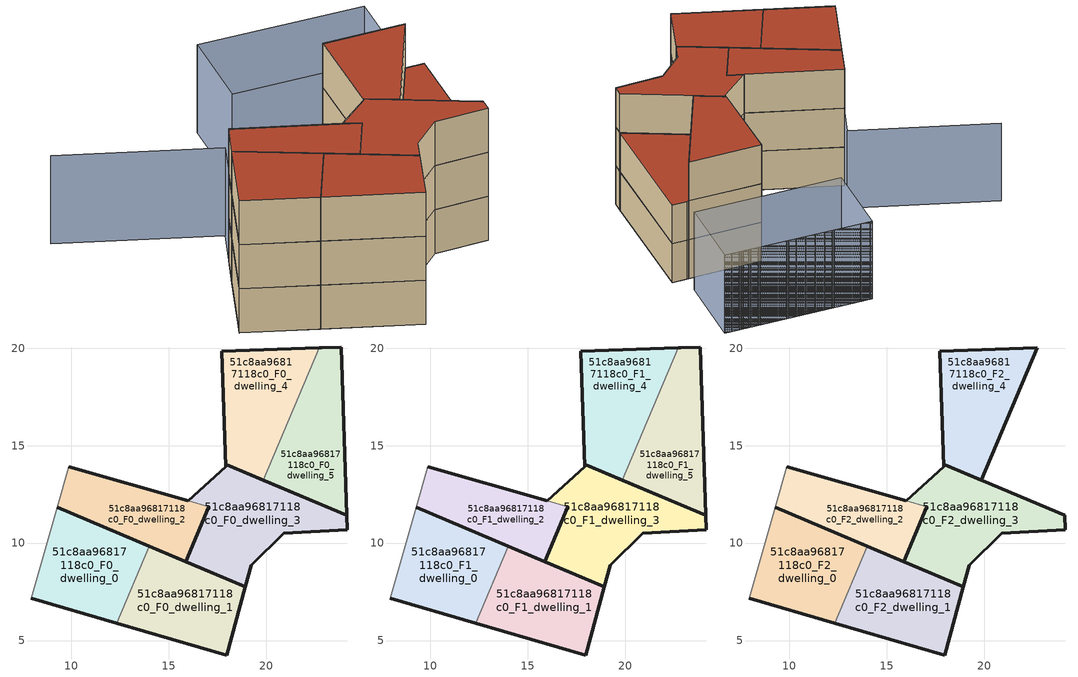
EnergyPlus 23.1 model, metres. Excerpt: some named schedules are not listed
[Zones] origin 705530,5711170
51c8aa96817118c0_F0_dwelling_0
 floor ground (EU_floor_Construction): 12.34,5.89 14.01,9.84 9.29,11.84 7.96,7.16 z0
 wall outside (EU_wall_Construction): 12.34,5.89 7.96,7.16 / 9.29,11.84 14.01,9.84 z0:3
 wall to 51c8aa96817118c0_F0_dwelling_1 (EU_wall_Construction): 14.01,9.84 12.34,5.89 z0:3
 wall adiabatic (EU_wall_Construction): 7.96,7.16 9.29,11.84 z0:3
51c8aa96817118c0_F0_dwelling_1
 floor ground (EU_floor_Construction): 17.99,4.26 18.94,7.75 14.01,9.84 12.34,5.89 z0
 wall outside (EU_wall_Construction): 14.01,9.84 18.94,7.75 17.99,4.26 12.34,5.89 z0:3
51c8aa96817118c0_F0_dwelling_2
 floor ground (EU_floor_Construction): 15.88,9.05 17.07,11.86 17.07,11.87 16,12.17 9.88,13.93 9.29,11.84 z0
 wall outside (EU_wall_Construction): 17.07,11.87 17.07,11.86 15.88,9.05 9.29,11.84 / 9.88,13.93 16,12.17 z0:3
 wall to 51c8aa96817118c0_F0_dwelling_3 (EU_wall_Construction): 16,12.17 17.07,11.87 z0:3
 wall adiabatic (EU_wall_Construction): 9.29,11.84 9.88,13.93 z0:3
51c8aa96817118c0_F0_dwelling_3
 floor ground (EU_floor_Construction): 24.16,10.69 24.13,11.42 17.98,14.02 17.94,13.92 16,12.17 17.07,11.87 15.88,9.05 18.94,7.75 19.24,8.85 20.9,10.51 z0
 wall outside (EU_wall_Construction): 16,12.17 17.94,13.92 / 17.98,14.02 24.13,11.42 24.16,10.69 20.9,10.51 19.24,8.85 18.94,7.75 15.88,9.05 17.07,11.87 z0:3
 wall to 51c8aa96817118c0_F0_dwelling_4 (EU_wall_Construction): 17.94,13.92 17.98,14.02 z0:3
51c8aa96817118c0_F0_dwelling_4
 floor ground (EU_floor_Construction): 19.84,13.23 22.72,20.02 17.73,19.85 17.94,13.92 17.98,14.02 z0
 wall outside (EU_wall_Construction): 19.84,13.23 17.98,14.02 / 17.94,13.92 17.73,19.85 22.72,20.02 z0:3
 wall to 51c8aa96817118c0_F0_dwelling_5 (EU_wall_Construction): 22.72,20.02 19.84,13.23 z0:3
51c8aa96817118c0_F0_dwelling_5
 floor ground (EU_floor_Construction): 24.13,11.42 23.87,20.06 22.87,20.02 22.72,20.02 19.84,13.23 z0
 wall outside (EU_wall_Construction): 22.72,20.02 22.87,20.02 23.87,20.06 24.13,11.42 19.84,13.23 z0:3
51c8aa96817118c0_F1_dwelling_0
 floor to 51c8aa96817118c0_F0_dwelling_0 (EU_floor_Construction): 12.34,5.89 14.01,9.84 9.29,11.84 7.96,7.16 z3
 wall outside (EU_wall_Construction): 12.34,5.89 7.96,7.16 / 9.29,11.84 14.01,9.84 z3:6
 wall to 51c8aa96817118c0_F1_dwelling_1 (EU_wall_Construction): 14.01,9.84 12.34,5.89 z3:6
 wall adiabatic (EU_wall_Construction): 7.96,7.16 9.29,11.84 z3:6
51c8aa96817118c0_F1_dwelling_1
 floor to 51c8aa96817118c0_F0_dwelling_1 (EU_floor_Construction): 17.99,4.26 18.94,7.75 14.01,9.84 12.34,5.89 z3
 wall outside (EU_wall_Construction): 14.01,9.84 18.94,7.75 17.99,4.26 12.34,5.89 z3:6
51c8aa96817118c0_F1_dwelling_2
 floor to 51c8aa96817118c0_F0_dwelling_2 (EU_floor_Construction): 15.88,9.05 17.07,11.86 17.07,11.87 16,12.17 9.88,13.93 9.29,11.84 z3
 wall outside (EU_wall_Construction): 17.07,11.87 17.07,11.86 15.88,9.05 9.29,11.84 / 9.88,13.93 16,12.17 z3:6
 wall to 51c8aa96817118c0_F1_dwelling_3 (EU_wall_Construction): 16,12.17 17.07,11.87 z3:6
 wall adiabatic (EU_wall_Construction): 9.29,11.84 9.88,13.93 z3:6
51c8aa96817118c0_F1_dwelling_3
 floor to 51c8aa96817118c0_F0_dwelling_3 (EU_floor_Construction): 24.16,10.69 24.13,11.42 17.98,14.02 17.94,13.92 16,12.17 17.07,11.87 15.88,9.05 18.94,7.75 19.24,8.85 20.9,10.51 z3
 wall outside (EU_wall_Construction): 16,12.17 17.94,13.92 / 17.98,14.02 24.13,11.42 24.16,10.69 20.9,10.51 19.24,8.85 18.94,7.75 15.88,9.05 17.07,11.87 z3:6
 wall to 51c8aa96817118c0_F1_dwelling_4 (EU_wall_Construction): 17.94,13.92 17.98,14.02 z3:6
51c8aa96817118c0_F1_dwelling_4
 floor to 51c8aa96817118c0_F0_dwelling_4 (EU_floor_Construction): 19.84,13.23 22.72,20.02 17.73,19.85 17.94,13.92 17.98,14.02 z3
 wall outside (EU_wall_Construction): 19.84,13.23 17.98,14.02 / 17.94,13.92 17.73,19.85 22.72,20.02 z3:6
 wall to 51c8aa96817118c0_F1_dwelling_5 (EU_wall_Construction): 22.72,20.02 19.84,13.23 z3:6
51c8aa96817118c0_F1_dwelling_5
 floor to 51c8aa96817118c0_F0_dwelling_5 (EU_floor_Construction): 24.13,11.42 23.87,20.06 22.87,20.02 22.72,20.02 19.84,13.23 z3
 wall outside (EU_wall_Construction): 22.72,20.02 22.87,20.02 23.87,20.06 24.13,11.42 19.84,13.23 z3:6
 roof outside (EU_roof_Construction): 23.87,20.06 24.13,11.42 19.84,13.23 22.72,20.02 22.87,20.02 z6
51c8aa96817118c0_F2_dwelling_0
 floor to 51c8aa96817118c0_F1_dwelling_0 (EU_floor_Construction): 12.34,5.89 14.01,9.84 9.29,11.84 7.96,7.16 z6
 wall outside (EU_wall_Construction): 12.34,5.89 7.96,7.16 / 9.29,11.84 14.01,9.84 z6:9
 wall to 51c8aa96817118c0_F2_dwelling_1 (EU_wall_Construction): 14.01,9.84 12.34,5.89 z6:9
 wall adiabatic (EU_wall_Construction): 7.96,7.16 9.29,11.84 z6:9
 roof outside (EU_roof_Construction): 14.01,9.84 12.34,5.89 7.96,7.16 9.29,11.84 z9
51c8aa96817118c0_F2_dwelling_1
 floor to 51c8aa96817118c0_F1_dwelling_1 (EU_floor_Construction): 17.99,4.26 18.94,7.75 14.01,9.84 12.34,5.89 z6
 wall outside (EU_wall_Construction): 14.01,9.84 18.94,7.75 17.99,4.26 12.34,5.89 z6:9
 roof outside (EU_roof_Construction): 18.94,7.75 17.99,4.26 12.34,5.89 14.01,9.84 z9
51c8aa96817118c0_F2_dwelling_2
 floor to 51c8aa96817118c0_F1_dwelling_2 (EU_floor_Construction): 15.88,9.05 17.07,11.86 17.07,11.87 16,12.17 9.88,13.93 9.29,11.84 z6
 wall outside (EU_wall_Construction): 17.07,11.87 17.07,11.86 15.88,9.05 9.29,11.84 / 9.88,13.93 16,12.17 z6:9
 wall to 51c8aa96817118c0_F2_dwelling_3 (EU_wall_Construction): 16,12.17 17.07,11.87 z6:9
 wall adiabatic (EU_wall_Construction): 9.29,11.84 9.88,13.93 z6:9
 roof outside (EU_roof_Construction): 17.07,11.87 17.07,11.86 15.88,9.05 9.29,11.84 9.88,13.93 16,12.17 z9
51c8aa96817118c0_F2_dwelling_3
 floor to 51c8aa96817118c0_F1_dwelling_3 (EU_floor_Construction): 24.16,10.69 24.13,11.42 17.98,14.02 17.94,13.92 16,12.17 17.07,11.87 15.88,9.05 18.94,7.75 19.24,8.85 20.9,10.51 z6
 wall outside (EU_wall_Construction): 16,12.17 17.94,13.92 / 17.98,14.02 24.13,11.42 24.16,10.69 20.9,10.51 19.24,8.85 18.94,7.75 15.88,9.05 17.07,11.87 z6:9
 wall to 51c8aa96817118c0_F2_dwelling_4 (EU_wall_Construction): 17.94,13.92 17.98,14.02 z6:9
 roof outside (EU_roof_Construction): 24.13,11.42 24.16,10.69 20.9,10.51 19.24,8.85 18.94,7.75 15.88,9.05 17.07,11.87 16,12.17 17.94,13.92 17.98,14.02 z9
51c8aa96817118c0_F2_dwelling_4
 floor to 51c8aa96817118c0_F1_dwelling_4 (EU_floor_Construction): 19.84,13.23 22.72,20.02 17.73,19.85 17.94,13.92 17.98,14.02 z6
 wall outside (EU_wall_Construction): 17.94,13.92 17.73,19.85 22.72,20.02 19.84,13.23 17.98,14.02 z6:9
 roof outside (EU_roof_Construction): 22.72,20.02 19.84,13.23 17.98,14.02 17.94,13.92 17.73,19.85 z9
shading: 1.17,18.99 10.57,16.3 / 10.57,16.3 7.96,7.16 / 12.66,26.2 22.72,26.44 / 22.72,26.44 22.84,21.28 / 22.84,21.28 12.78,21.04 / 12.78,21.04 12.66,26.2 / 22.72,26.44 12.66,26.2 z0:6
[Building]
EU S2 Campaign: North Axis=0; Terrain=City; Solar Distribution=FullExterior
[Site:Location]
London: Latitude=51.5; Longitude=-0.5; Time Zone=0; Elevation=25
[SizingPeriod:WeatherFileDays]
AnnualSizingPeriod: Begin Month=1; Begin Day of Month=1; End Month=12; End Day of Month=31; Day of Week for Start Day=Monday; Use Weather File Daylight Saving Period=No; Use Weather File Rain and Snow Indicators=No
[MATERIAL]
EU_InternalMass_Material: Roughness=MediumRough; Thickness=0.1; Conductivity=1; Density=1800; Specific Heat=900; Thermal Absorptance=0.9; Solar Absorptance=0.7; Visible Absorptance=0.7
[MATERIAL:NOMASS] Roughness=MediumRough; Thermal Absorptance=0.9; Solar Absorptance=0.7; Visible Absorptance=0.7
Name | Thermal Resistance
EU_wall_NoMass | 1.04674
EU_roof_NoMass | 4.32442
EU_floor_NoMass | 2.04616
[CONSTRUCTION]
EU_wall_Construction: EU_wall_NoMass
EU_roof_Construction: EU_roof_NoMass
EU_floor_Construction: EU_floor_NoMass
EU_InternalMass_Construction: EU_InternalMass_Material
[ZONE] Type=1; Multiplier=1; Ceiling Height=autocalculate; Floor Area=autocalculate; Part of Total Floor Area=Yes
Name | Volume
51c8aa96817118c0_F0_dwelling_0; 51c8aa96817118c0_F1_dwelling_0; 51c8aa96817118c0_F2_dwelling_0 | 66.3794
51c8aa96817118c0_F0_dwelling_1; 51c8aa96817118c0_F1_dwelling_1; 51c8aa96817118c0_F2_dwelling_1 | 66.3801
51c8aa96817118c0_F0_dwelling_2; 51c8aa96817118c0_F1_dwelling_2; 51c8aa96817118c0_F2_dwelling_2 | 57.1501
51c8aa96817118c0_F0_dwelling_3; 51c8aa96817118c0_F1_dwelling_3; 51c8aa96817118c0_F2_dwelling_3 | 75.6262
51c8aa96817118c0_F0_dwelling_4; 51c8aa96817118c0_F1_dwelling_4; 51c8aa96817118c0_F2_dwelling_4 | 66.3911
51c8aa96817118c0_F0_dwelling_5; 51c8aa96817118c0_F1_dwelling_5 | 66.3743
[INTERNALMASS] Construction=EU_InternalMass_Construction
Name | Zone or ZoneList | Surface Area
51c8aa96817118c0_F0_dwelling_0_EU_InternalMass | 51c8aa96817118c0_F0_dwelling_0 | 22.1267
51c8aa96817118c0_F0_dwelling_1_EU_InternalMass | 51c8aa96817118c0_F0_dwelling_1 | 22.1266
51c8aa96817118c0_F0_dwelling_2_EU_InternalMass | 51c8aa96817118c0_F0_dwelling_2 | 19.0503
51c8aa96817118c0_F0_dwelling_3_EU_InternalMass | 51c8aa96817118c0_F0_dwelling_3 | 25.2081
51c8aa96817118c0_F0_dwelling_4_EU_InternalMass | 51c8aa96817118c0_F0_dwelling_4 | 22.1306
51c8aa96817118c0_F0_dwelling_5_EU_InternalMass | 51c8aa96817118c0_F0_dwelling_5 | 22.1247
51c8aa96817118c0_F1_dwelling_0_EU_InternalMass | 51c8aa96817118c0_F1_dwelling_0 | 22.1267
51c8aa96817118c0_F1_dwelling_1_EU_InternalMass | 51c8aa96817118c0_F1_dwelling_1 | 22.1266
51c8aa96817118c0_F1_dwelling_2_EU_InternalMass | 51c8aa96817118c0_F1_dwelling_2 | 19.0503
51c8aa96817118c0_F1_dwelling_3_EU_InternalMass | 51c8aa96817118c0_F1_dwelling_3 | 25.2081
51c8aa96817118c0_F1_dwelling_4_EU_InternalMass | 51c8aa96817118c0_F1_dwelling_4 | 22.1306
51c8aa96817118c0_F1_dwelling_5_EU_InternalMass | 51c8aa96817118c0_F1_dwelling_5 | 22.1247
51c8aa96817118c0_F2_dwelling_0_EU_InternalMass | 51c8aa96817118c0_F2_dwelling_0 | 33.1913
51c8aa96817118c0_F2_dwelling_1_EU_InternalMass | 51c8aa96817118c0_F2_dwelling_1 | 19.2274
51c8aa96817118c0_F2_dwelling_2_EU_InternalMass | 51c8aa96817118c0_F2_dwelling_2 | 15.2769
51c8aa96817118c0_F2_dwelling_3_EU_InternalMass | 51c8aa96817118c0_F2_dwelling_3 | 31.8838
51c8aa96817118c0_F2_dwelling_4_EU_InternalMass | 51c8aa96817118c0_F2_dwelling_4 | 33.1928
[OTHEREQUIPMENT] Fuel Type=Electricity; Design Level Calculation Method=Watts/Area; Power per Zone Floor Area=1; Fraction Latent=0; Fraction Radiant=0; Fraction Lost=0; Carbon Dioxide Generation Rate=0; EndUse Subcategory=EU_Step8_InternalGains
Name | Zone or ZoneList or Space or SpaceList | Schedule
EU_Step8_InternalGain_51c8aa96817118c0_F0_dwelling_0_f000 | 51c8aa96817118c0_F0_dwelling_0 | EU_Step8_GainSchedule_51c8aa96817118c0_F0_dwelling_0_f000
EU_Step8_InternalGain_51c8aa96817118c0_F0_dwelling_1_f000 | 51c8aa96817118c0_F0_dwelling_1 | EU_Step8_GainSchedule_51c8aa96817118c0_F0_dwelling_1_f000
EU_Step8_InternalGain_51c8aa96817118c0_F0_dwelling_2_f000 | 51c8aa96817118c0_F0_dwelling_2 | EU_Step8_GainSchedule_51c8aa96817118c0_F0_dwelling_2_f000
EU_Step8_InternalGain_51c8aa96817118c0_F0_dwelling_3_f000 | 51c8aa96817118c0_F0_dwelling_3 | EU_Step8_GainSchedule_51c8aa96817118c0_F0_dwelling_3_f000
EU_Step8_InternalGain_51c8aa96817118c0_F0_dwelling_4_f000 | 51c8aa96817118c0_F0_dwelling_4 | EU_Step8_GainSchedule_51c8aa96817118c0_F0_dwelling_4_f000
EU_Step8_InternalGain_51c8aa96817118c0_F0_dwelling_5_f000 | 51c8aa96817118c0_F0_dwelling_5 | EU_Step8_GainSchedule_51c8aa96817118c0_F0_dwelling_5_f000
EU_Step8_InternalGain_51c8aa96817118c0_F1_dwelling_0_f000 | 51c8aa96817118c0_F1_dwelling_0 | EU_Step8_GainSchedule_51c8aa96817118c0_F1_dwelling_0_f000
EU_Step8_InternalGain_51c8aa96817118c0_F1_dwelling_1_f000 | 51c8aa96817118c0_F1_dwelling_1 | EU_Step8_GainSchedule_51c8aa96817118c0_F1_dwelling_1_f000
EU_Step8_InternalGain_51c8aa96817118c0_F1_dwelling_2_f000 | 51c8aa96817118c0_F1_dwelling_2 | EU_Step8_GainSchedule_51c8aa96817118c0_F1_dwelling_2_f000
EU_Step8_InternalGain_51c8aa96817118c0_F1_dwelling_3_f000 | 51c8aa96817118c0_F1_dwelling_3 | EU_Step8_GainSchedule_51c8aa96817118c0_F1_dwelling_3_f000
EU_Step8_InternalGain_51c8aa96817118c0_F1_dwelling_4_f000 | 51c8aa96817118c0_F1_dwelling_4 | EU_Step8_GainSchedule_51c8aa96817118c0_F1_dwelling_4_f000
EU_Step8_InternalGain_51c8aa96817118c0_F1_dwelling_5_f000 | 51c8aa96817118c0_F1_dwelling_5 | EU_Step8_GainSchedule_51c8aa96817118c0_F1_dwelling_5_f000
EU_Step8_InternalGain_51c8aa96817118c0_F2_dwelling_0_f000 | 51c8aa96817118c0_F2_dwelling_0 | EU_Step8_GainSchedule_51c8aa96817118c0_F2_dwelling_0_f000
EU_Step8_InternalGain_51c8aa96817118c0_F2_dwelling_1_f000 | 51c8aa96817118c0_F2_dwelling_1 | EU_Step8_GainSchedule_51c8aa96817118c0_F2_dwelling_1_f000
EU_Step8_InternalGain_51c8aa96817118c0_F2_dwelling_2_f000 | 51c8aa96817118c0_F2_dwelling_2 | EU_Step8_GainSchedule_51c8aa96817118c0_F2_dwelling_2_f000
EU_Step8_InternalGain_51c8aa96817118c0_F2_dwelling_3_f000 | 51c8aa96817118c0_F2_dwelling_3 | EU_Step8_GainSchedule_51c8aa96817118c0_F2_dwelling_3_f000
EU_Step8_InternalGain_51c8aa96817118c0_F2_dwelling_4_f000 | 51c8aa96817118c0_F2_dwelling_4 | EU_Step8_GainSchedule_51c8aa96817118c0_F2_dwelling_4_f000
[ZONEVENTILATION:DESIGNFLOWRATE] Schedule=EU_AlwaysOn; Design Flow Rate Calculation Method=AirChanges/Hour; Air Changes per Hour=0.488719; Ventilation Type=Natural; Fan Pressure Rise=0; Fan Total Efficiency=1; Constant Term Coefficient=1; Temperature Term Coefficient=0; Velocity Term Coefficient=0; Velocity Squared Term Coefficient=0; Minimum Indoor Temperature=-100; Maximum Indoor Temperature=100; Delta Temperature=-100; Minimum Outdoor Temperature=-100; Maximum Outdoor Temperature=100; Maximum Wind Speed=40
Name | Zone or ZoneList or Space or SpaceList
EU_ConstantAir_51c8aa96817118c0_F0_dwelling_0 | 51c8aa96817118c0_F0_dwelling_0
EU_ConstantAir_51c8aa96817118c0_F0_dwelling_1 | 51c8aa96817118c0_F0_dwelling_1
EU_ConstantAir_51c8aa96817118c0_F0_dwelling_2 | 51c8aa96817118c0_F0_dwelling_2
EU_ConstantAir_51c8aa96817118c0_F0_dwelling_3 | 51c8aa96817118c0_F0_dwelling_3
EU_ConstantAir_51c8aa96817118c0_F0_dwelling_4 | 51c8aa96817118c0_F0_dwelling_4
EU_ConstantAir_51c8aa96817118c0_F0_dwelling_5 | 51c8aa96817118c0_F0_dwelling_5
EU_ConstantAir_51c8aa96817118c0_F1_dwelling_0 | 51c8aa96817118c0_F1_dwelling_0
EU_ConstantAir_51c8aa96817118c0_F1_dwelling_1 | 51c8aa96817118c0_F1_dwelling_1
EU_ConstantAir_51c8aa96817118c0_F1_dwelling_2 | 51c8aa96817118c0_F1_dwelling_2
EU_ConstantAir_51c8aa96817118c0_F1_dwelling_3 | 51c8aa96817118c0_F1_dwelling_3
EU_ConstantAir_51c8aa96817118c0_F1_dwelling_4 | 51c8aa96817118c0_F1_dwelling_4
EU_ConstantAir_51c8aa96817118c0_F1_dwelling_5 | 51c8aa96817118c0_F1_dwelling_5
EU_ConstantAir_51c8aa96817118c0_F2_dwelling_0 | 51c8aa96817118c0_F2_dwelling_0
EU_ConstantAir_51c8aa96817118c0_F2_dwelling_1 | 51c8aa96817118c0_F2_dwelling_1
EU_ConstantAir_51c8aa96817118c0_F2_dwelling_2 | 51c8aa96817118c0_F2_dwelling_2
EU_ConstantAir_51c8aa96817118c0_F2_dwelling_3 | 51c8aa96817118c0_F2_dwelling_3
EU_ConstantAir_51c8aa96817118c0_F2_dwelling_4 | 51c8aa96817118c0_F2_dwelling_4
[HVACTEMPLATE:THERMOSTAT] Constant Heating Setpoint=20; Constant Cooling Setpoint=50
EU_HeatOnly_51c8aa96817118c0_F0_dwelling_0; EU_HeatOnly_51c8aa96817118c0_F0_dwelling_1; EU_HeatOnly_51c8aa96817118c0_F0_dwelling_2; EU_HeatOnly_51c8aa96817118c0_F0_dwelling_3; EU_HeatOnly_51c8aa96817118c0_F0_dwelling_4; EU_HeatOnly_51c8aa96817118c0_F0_dwelling_5; EU_HeatOnly_51c8aa96817118c0_F1_dwelling_0; EU_HeatOnly_51c8aa96817118c0_F1_dwelling_1; EU_HeatOnly_51c8aa96817118c0_F1_dwelling_2; EU_HeatOnly_51c8aa96817118c0_F1_dwelling_3; EU_HeatOnly_51c8aa96817118c0_F1_dwelling_4; EU_HeatOnly_51c8aa96817118c0_F1_dwelling_5; EU_HeatOnly_51c8aa96817118c0_F2_dwelling_0; EU_HeatOnly_51c8aa96817118c0_F2_dwelling_1; EU_HeatOnly_51c8aa96817118c0_F2_dwelling_2; EU_HeatOnly_51c8aa96817118c0_F2_dwelling_3; EU_HeatOnly_51c8aa96817118c0_F2_dwelling_4
[HVACTEMPLATE:ZONE:IDEALLOADSAIRSYSTEM] System Availability Schedule=EU_AlwaysOn; Maximum Heating Supply Air Temperature=50; Minimum Cooling Supply Air Temperature=13; Maximum Heating Supply Air Humidity Ratio=0.0156; Minimum Cooling Supply Air Humidity Ratio=0.0077; Heating Limit=NoLimit; Cooling Limit=NoLimit; Heating Availability Schedule=EU_AlwaysOn; Cooling Availability Schedule=EU_CoolingOff; Dehumidification Control Type=ConstantSensibleHeatRatio; Cooling Sensible Heat Ratio=0.7; Dehumidification Setpoint=60; Humidification Control Type=None; Humidification Setpoint=30; Outdoor Air Method=None; Outdoor Air Flow Rate per Person=0.00944; Outdoor Air Flow Rate per Zone Floor Area=0; Outdoor Air Flow Rate per Zone=0; Demand Controlled Ventilation Type=None; Outdoor Air Economizer Type=NoEconomizer; Heat Recovery Type=None; Sensible Heat Recovery Effectiveness=0.7; Latent Heat Recovery Effectiveness=0.65
Name | Template Thermostat
51c8aa96817118c0_F0_dwelling_0 | EU_HeatOnly_51c8aa96817118c0_F0_dwelling_0
51c8aa96817118c0_F0_dwelling_1 | EU_HeatOnly_51c8aa96817118c0_F0_dwelling_1
51c8aa96817118c0_F0_dwelling_2 | EU_HeatOnly_51c8aa96817118c0_F0_dwelling_2
51c8aa96817118c0_F0_dwelling_3 | EU_HeatOnly_51c8aa96817118c0_F0_dwelling_3
51c8aa96817118c0_F0_dwelling_4 | EU_HeatOnly_51c8aa96817118c0_F0_dwelling_4
51c8aa96817118c0_F0_dwelling_5 | EU_HeatOnly_51c8aa96817118c0_F0_dwelling_5
51c8aa96817118c0_F1_dwelling_0 | EU_HeatOnly_51c8aa96817118c0_F1_dwelling_0
51c8aa96817118c0_F1_dwelling_1 | EU_HeatOnly_51c8aa96817118c0_F1_dwelling_1
51c8aa96817118c0_F1_dwelling_2 | EU_HeatOnly_51c8aa96817118c0_F1_dwelling_2
51c8aa96817118c0_F1_dwelling_3 | EU_HeatOnly_51c8aa96817118c0_F1_dwelling_3
51c8aa96817118c0_F1_dwelling_4 | EU_HeatOnly_51c8aa96817118c0_F1_dwelling_4
51c8aa96817118c0_F1_dwelling_5 | EU_HeatOnly_51c8aa96817118c0_F1_dwelling_5
51c8aa96817118c0_F2_dwelling_0 | EU_HeatOnly_51c8aa96817118c0_F2_dwelling_0
51c8aa96817118c0_F2_dwelling_1 | EU_HeatOnly_51c8aa96817118c0_F2_dwelling_1
51c8aa96817118c0_F2_dwelling_2 | EU_HeatOnly_51c8aa96817118c0_F2_dwelling_2
51c8aa96817118c0_F2_dwelling_3 | EU_HeatOnly_51c8aa96817118c0_F2_dwelling_3
51c8aa96817118c0_F2_dwelling_4 | EU_HeatOnly_51c8aa96817118c0_F2_dwelling_4
[SIZING:ZONE] Zone Cooling Design Supply Air Temperature Input Method=SupplyAirTemperature; Zone Cooling Design Supply Air Temperature=13; Zone Heating Design Supply Air Temperature Input Method=SupplyAirTemperature; Zone Heating Design Supply Air Temperature=50; Zone Cooling Design Supply Air Humidity Ratio=0.008; Zone Heating Design Supply Air Humidity Ratio=0.008; Cooling Design Air Flow Method=DesignDay; Cooling Design Air Flow Rate=0; Cooling Minimum Air Flow per Zone Floor Area=0.000762; Cooling Minimum Air Flow=0; Cooling Minimum Air Flow Fraction=0.2; Heating Design Air Flow Method=DesignDay; Heating Design Air Flow Rate=0; Heating Maximum Air Flow per Zone Floor Area=0.002032; Heating Maximum Air Flow=0.141576; Heating Maximum Air Flow Fraction=0.3; Account for Dedicated Outdoor Air System=No; Dedicated Outdoor Air System Control Strategy=NeutralSupplyAir; Dedicated Outdoor Air Low Setpoint Temperature for Design=autosize; Dedicated Outdoor Air High Setpoint Temperature for Design=autosize; Zone Load Sizing Method=Sensible Load Only No Latent Load; Zone Latent Cooling Design Supply Air Humidity Ratio Input Method=HumidityRatioDifference; Zone Cooling Design Supply Air Humidity Ratio Difference=0.005; Zone Latent Heating Design Supply Air Humidity Ratio Input Method=HumidityRatioDifference; Zone Humidification Design Supply Air Humidity Ratio Difference=0.005
51c8aa96817118c0_F0_dwelling_0; 51c8aa96817118c0_F0_dwelling_1; 51c8aa96817118c0_F0_dwelling_2; 51c8aa96817118c0_F0_dwelling_3; 51c8aa96817118c0_F0_dwelling_4; 51c8aa96817118c0_F0_dwelling_5; 51c8aa96817118c0_F1_dwelling_0; 51c8aa96817118c0_F1_dwelling_1; 51c8aa96817118c0_F1_dwelling_2; 51c8aa96817118c0_F1_dwelling_3
